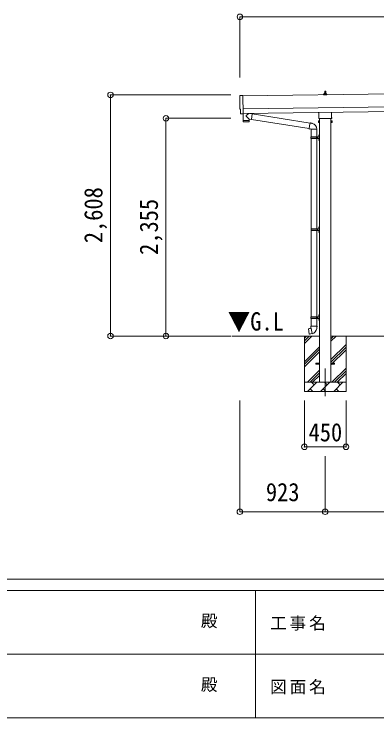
# Model space of a CAD drawing. Units: millimetres at full size, sheet at 1:60. Extents: x -16864 to 16864, y -11640 to 11640.
# Drawn here: x -3509 to 416, y -11640 to -4026 of the extents above; entities that cross this region are included whole.
import ezdxf
from ezdxf.enums import TextEntityAlignment as Align

# ---------------------------------------------------------------- set-up
doc = ezdxf.new("R2010")
doc.units = ezdxf.units.MM
doc.header["$LTSCALE"] = 60
doc.header["$PDMODE"] = 32
doc.header["$PDSIZE"] = 60
doc.linetypes.add('CHAIN1', pattern=[8, 5, -1, 1, -1])
for name, color, linetype, lineweight in [('0-1_Defpoints', 7, 'CHAIN1', 9), ('0-2_TEXT1', 4, 'Continuous', 9), ('0-3_SHAPE', 7, 'Continuous', 9), ('0-7_PARTS2', 7, 'Continuous', 9), ('0-8_TABLE1', 6, 'Continuous', 9), ('0-9_DIM1', 7, 'Continuous', 9), ('F-0', 7, 'Continuous', 9)]:
    doc.layers.add(name, color=color, linetype=linetype, lineweight=lineweight)
doc.styles.add('ＭＳ ゴシック', font='')
doc.styles.get('ＭＳ ゴシック').set_extended_font_data('MS Gothic')

msp = doc.modelspace()

# ---------------------------------------------------------------- linework, layer by layer
at = {"layer": '0-1_Defpoints'}
msp.add_line((-143.3, -7858.64), (-143.3, -8207.64), dxfattribs=at)
at = {"layer": '0-2_TEXT1'}
for p, q in [((4596.76, -4830.95), (-1033.7, -4911.38)), ((-149, -4884.38), (-148.27, -4860.86)), ((-147.27, -4859.88), (-138.72, -4859.88)), ((-137.72, -4860.86), (-137, -4884.38)), ((-161.25, -4899.88), (-161.25, -4892.17)), ((-124.75, -4899.88), (-161.25, -4899.88)), ((-160.86, -4891.38), (-125.13, -4891.38)), ((-160.48, -4891.2), (-153.76, -4889.57)), ((-153.38, -4889.38), (-132.61, -4889.38)), ((-153, -4888.6), (-153, -4884.38)), ((-152, -4884.38), (-134, -4884.38)), ((-133, -4888.6), (-133, -4884.38)), ((-125.51, -4891.2), (-132.23, -4889.57)), ((-124.75, -4899.88), (-124.75, -4892.17)), ((-1031.7, -5051.37), (4598.76, -4970.93)), ((-1030.99, -5101.36), (4599.48, -5020.93)), ((-211.6, -5143.87), (-211.6, -5089.66)), ((-75, -5087.71), (-75, -5143.87)), ((-1050.56, -5105.41), (-1057.49, -5105.15)), ((-213.3, -5152.64), (-213.3, -5147.14)), ((-75.37, -5156.14), (-211.24, -5156.14)), ((-205.8, -5156.14), (-205.8, -8008.64)), ((-80.8, -8008.64), (-80.8, -5156.14)), ((-73.3, -5147.14), (-73.3, -5152.64)), ((-217.3, -5182.14), (-216.54, -5180.83)), ((-217.3, -5182.14), (-217.3, -5199.14)), ((-217.3, -5199.14), (-216.54, -5200.46)), ((-210.3, -5185.73), (-216.54, -5185.73)), ((-210.3, -5195.55), (-216.54, -5195.55)), ((-210.3, -5200.46), (-216.54, -5200.46)), ((-207.8, -5199.84), (-210.3, -5199.84)), ((-78.8, -5199.84), (-76.3, -5199.84)), ((-76.3, -5185.73), (-70.06, -5185.73)), ((-76.3, -5195.55), (-70.06, -5195.55)), ((-76.3, -5200.46), (-70.06, -5200.46)), ((-69.3, -5182.14), (-70.06, -5180.83)), ((-69.3, -5199.14), (-70.06, -5200.46)), ((-69.3, -5182.14), (-69.3, -5199.14)), ((-243.3, -7804.14), (-205.8, -7804.14)), ((-243.3, -7813.14), (-243.3, -7804.14)), ((-243.3, -7804.14), (-205.8, -7804.14)), ((-243.3, -7813.14), (-243.3, -7804.14)), ((-243.3, -7813.14), (-205.8, -7813.14)), ((-243.3, -7813.14), (-205.8, -7813.14)), ((-80.8, -7804.14), (-43.3, -7804.14)), ((-80.8, -7804.14), (-43.3, -7804.14)), ((-80.8, -7813.14), (-43.3, -7813.14)), ((-80.8, -7813.14), (-43.3, -7813.14)), ((-43.3, -7813.14), (-43.3, -7804.14)), ((-43.3, -7813.14), (-43.3, -7804.14))]:
    msp.add_line(p, q, dxfattribs=at)
for points in [[(-1065.32, -4908.4), (-1033.77, -4906.29), (-1030.95, -5104.13)], [(-1060.37, -5102.2), (-1061.04, -5055.17), (-1061.64, -5055.18)], [(-1049.82, -5105.13), (-1049.17, -5104.49), (-1030.93, -5105.13)], [(-210.3, -5200.46), (-210.3, -5180.83), (-216.54, -5180.83)], [(-210.3, -5199.84), (-210.3, -5181.44), (-207.8, -5181.44)], [(-76.3, -5199.84), (-76.3, -5181.44), (-78.8, -5181.44)], [(-76.3, -5200.46), (-76.3, -5180.83), (-70.06, -5180.83)]]:
    msp.add_lwpolyline(points, dxfattribs=at)
for points in [[(-207.8, -5201.14), (-207.8, -5180.14), (-205.8, -5180.14), (-205.8, -5201.14)], [(-78.8, -5201.14), (-78.8, -5180.14), (-80.8, -5180.14), (-80.8, -5201.14)]]:
    msp.add_lwpolyline(points, close=True, dxfattribs=at)
for centre, radius, start, end in [((-147.27, -4860.88), 1, 90, 178.60509), ((-138.72, -4860.88), 1, 1.39491, 90), ((-160.25, -4892.17), 1, 103.62699, 180), ((-154, -4888.6), 1, 283.62699, 0), ((-148.91, -4885.02), 4.13, 90, 171.17633), ((-152, -4885.38), 1, 90, 180), ((-139.66, -4884.38), 4.83, 133.60282, 180), ((-146.33, -4884.38), 4.83, 0, 46.39718), ((-137.08, -4885.02), 4.13, 8.82367, 90), ((-134, -4885.38), 1, 0, 90), ((-132, -4888.6), 1, 180, 256.37301), ((-125.75, -4892.17), 1, 0, 76.37301), ((-209.3, -5147.14), 4, 125.09963, 180), ((-209.3, -5152.64), 4, 180, 194.47751), ((-209.3, -5152.64), 4, 194.47751, 241.04498), ((-77.3, -5152.64), 4, 298.95502, 345.52249), ((-77.3, -5147.14), 4, 0, 54.90037), ((-77.3, -5152.64), 4, 345.52249, 0), ((-212.96, -5183.28), 4.34, 145.61575, 214.38425), ((-212.96, -5198), 4.34, 145.61575, 214.38425), ((-201.06, -5190.64), 16.24, 162.41205, 197.58795), ((-73.65, -5183.28), 4.34, 325.61575, 34.38425), ((-85.54, -5190.64), 16.24, 342.41205, 17.58795), ((-73.65, -5198), 4.34, 325.61575, 34.38425)]:
    msp.add_arc(centre, radius, start, end, dxfattribs=at)
for centre, major_axis, ratio, start_param, end_param in [((-1065.12, -4911.39), (-3, -0.04), 0.99863, 4.7647489, 6.2979817), ((-5829.49, -5049.89), (4762.89, 68.04), 0.99863, 6.2686928, 6.2979817), ((-1061.7, -5050.78), (-4.41, -0.06), 0.99863, 6.2686928, 7.8539816), ((-1057.37, -5102.15), (-2.15, -2.1), 0.9974, 5.5252311, 7.0411395), ((-1050.52, -5104.41), (-0.717, -0.7), 0.9974, 0.7579542, 1.5707963)]:
    msp.add_ellipse(centre, major_axis=major_axis, ratio=ratio, start_param=start_param, end_param=end_param, dxfattribs=at)
at = {"layer": '0-3_SHAPE'}
for p, q in [((-205.8, -7508.64), (-1154.75, -7508.64)), ((-368.3, -7508.64), (-368.3, -8108.64)), ((-368.3, -7532.12), (-344.82, -7508.64)), ((-368.3, -7560.41), (-316.54, -7508.64)), ((-368.3, -7588.69), (-288.25, -7508.64)), ((1694.2, -7508.64), (-80.8, -7508.64)), ((-80.8, -7537.47), (-51.98, -7508.64)), ((-80.8, -7565.75), (-23.69, -7508.64)), ((81.7, -7508.64), (81.7, -8108.64)), ((-80.8, -7763.74), (81.7, -7601.24)), ((-368.3, -7786.68), (-205.8, -7624.18)), ((-368.3, -7814.97), (-205.8, -7652.47)), ((-368.3, -7843.25), (-205.8, -7680.75)), ((-80.8, -7792.02), (81.7, -7629.52)), ((-80.8, -7820.31), (81.7, -7657.81)), ((-335.7, -8008.64), (-205.8, -7878.74)), ((-307.42, -8008.64), (-205.8, -7907.02)), ((-71.15, -8008.64), (81.7, -7855.8)), ((-42.86, -8008.64), (81.7, -7884.08)), ((-14.58, -8008.64), (81.7, -7912.37)), ((-279.14, -8008.64), (-205.8, -7935.31)), ((-368.3, -8008.64), (81.7, -8008.64)), ((-334.73, -8108.64), (-234.73, -8008.64)), ((-263.28, -8037.2), (-291.83, -8008.64)), ((-193.3, -8108.64), (-93.3, -8008.64)), ((-121.86, -8037.2), (-150.41, -8008.64)), ((-51.88, -8108.64), (48.12, -8008.64)), ((19.56, -8037.2), (-8.99, -8008.64)), ((81.7, -8108.64), (-368.3, -8108.64)), ((-306.17, -8080.09), (-277.62, -8108.64)), ((-164.75, -8080.09), (-136.2, -8108.64)), ((-23.33, -8080.09), (5.22, -8108.64))]:
    msp.add_line(p, q, dxfattribs=at)
at = {"layer": '0-8_TABLE1'}
for p, q in [((-1066.3, -4056), (-1066.3, -4710.33)), ((10282.7, -4056), (-1066.3, -4056)), ((-2466.3, -4900.35), (-1165.61, -4900.35)), ((-2466.3, -4900.35), (-2466.3, -7508.64)), ((-1866.3, -5153.64), (-1165.61, -5153.64)), ((-1866.3, -5153.64), (-1866.3, -7508.64)), ((-2466.3, -7508.64), (-1165.61, -7508.64)), ((-1066.61, -9409.64), (-1066.61, -8207.64)), ((-368.3, -8707.64), (-368.3, -8207.64)), ((81.7, -8707.64), (81.7, -8207.64)), ((-368.3, -8707.64), (81.7, -8707.64)), ((-143.3, -9409.64), (-143.3, -8809.64)), ((-143.3, -9409.64), (-1066.61, -9409.64)), ((1756.7, -9409.64), (-143.3, -9409.64))]:
    msp.add_line(p, q, dxfattribs=at)
for p in [(-1066.3, -4056), (-2466.3, -4900.35), (-1866.3, -5153.64), (-2466.3, -7508.64), (-1866.3, -7508.64), (-368.3, -8707.64), (81.7, -8707.64), (-1066.61, -9409.64), (-143.3, -9409.64)]:
    msp.add_point(p, dxfattribs=at)
at = {"layer": '0-9_DIM1'}
for p, q in [((-969.54, -5100.48), (-997.19, -5123)), ((-931.92, -5104.49), (-957.76, -5100.32)), ((-1030.95, -5104.13), (-1030.93, -5105.13)), ((-1030.3, -5177.36), (-1029.89, -5190.41)), ((-1025.82, -5176.3), (-1025.78, -5177.3)), ((-966.49, -5163.43), (-997.36, -5130.33)), ((-970.82, -5175.51), (-970.83, -5176.51)), ((-966.49, -5163.43), (-942.08, -5167.38)), ((-966.49, -5163.43), (-966.32, -5175.45)), ((-931.92, -5104.49), (-942.08, -5167.38)), ((-941.79, -5165.56), (-317.29, -5264.99)), ((-932.22, -5106.33), (-306.87, -5205.89)), ((-969.31, -5192.49), (-1026.84, -5193.31)), ((-317.61, -5266.81), (-312.08, -5235.44)), ((-306.55, -5204.07), (-312.08, -5235.44)), ((-306.55, -5204.07), (-305.4, -5202.09)), ((-305.4, -5202.09), (-301.84, -5202.72)), ((-301.84, -5202.72), (-301.43, -5205.07)), ((-286.91, -5207.89), (-285.23, -5209.52)), ((-285.23, -5209.52), (-283.11, -5209.97)), ((-317.61, -5266.81), (-317.21, -5269.06)), ((-317.61, -5266.81), (-312.46, -5267.62)), ((-317.21, -5269.06), (-313.65, -5269.69)), ((-313.65, -5269.69), (-312.46, -5267.62)), ((-312.46, -5267.62), (-297.85, -5269.93)), ((-297.85, -5269.93), (-295.65, -5268.95)), ((-235.35, -5269.35), (-296.53, -5269.35)), ((-295.8, -5269.35), (-295.8, -5354.56)), ((-235.8, -5269.35), (-235.8, -5354.56)), ((-298.8, -5356.56), (-248.47, -5356.56)), ((-298.8, -5370.56), (-248.47, -5370.56)), ((-297.8, -5354.56), (-211.8, -5354.56)), ((-297.8, -5354.56), (-297.8, -5356.56)), ((-297.8, -5372.56), (-297.8, -5370.56)), ((-297.8, -5372.56), (-211.8, -5372.56)), ((-295.8, -5372.56), (-295.8, -6349.64)), ((-238.8, -5354.56), (-238.8, -5359.06)), ((-238.8, -5359.06), (-236.8, -5359.06)), ((-238.8, -5372.56), (-238.8, -5368.06)), ((-238.8, -5368.06), (-236.8, -5368.06)), ((-236.8, -5359.06), (-236.8, -5363.56)), ((-236.8, -5368.06), (-236.8, -5363.56)), ((-235.8, -5372.56), (-235.8, -6349.64)), ((-230.8, -5354.56), (-230.8, -5363.56)), ((-230.8, -5359.06), (-227.8, -5359.06)), ((-230.8, -5372.56), (-230.8, -5363.56)), ((-230.8, -5368.06), (-227.8, -5368.06)), ((-227.8, -5359.06), (-227.8, -5363.56)), ((-227.8, -5368.06), (-227.8, -5363.56)), ((-212.11, -5337.41), (-210.06, -5338.41)), ((-212.11, -5385.41), (-210.06, -5386.41)), ((-210.84, -5335.41), (-210.2, -5335.41)), ((-210.84, -5335.41), (-210.84, -5343.71)), ((-210.84, -5343.71), (-210.2, -5343.71)), ((-210.84, -5383.41), (-210.2, -5383.41)), ((-210.84, -5383.41), (-210.84, -5391.71)), ((-210.84, -5391.71), (-210.2, -5391.71)), ((-210.2, -5335.41), (-210.2, -5343.71)), ((-210.2, -5335.41), (-209.8, -5335.81)), ((-210.2, -5343.71), (-209.8, -5343.31)), ((-210.2, -5383.41), (-210.2, -5391.71)), ((-210.2, -5383.41), (-209.8, -5383.81)), ((-210.2, -5391.71), (-209.8, -5391.31)), ((-210.06, -5338.41), (-209.45, -5339.56)), ((-210.06, -5386.41), (-209.45, -5387.56)), ((-209.8, -5331.56), (-206.8, -5330.06)), ((-209.8, -5331.56), (-209.8, -5363.56)), ((-209.8, -5335.81), (-209.8, -5343.31)), ((-209.8, -5395.56), (-209.8, -5363.56)), ((-209.8, -5383.81), (-209.8, -5391.31)), ((-209.8, -5395.56), (-206.8, -5397.06)), ((-206.8, -5330.06), (-206.8, -5363.56)), ((-206.8, -5330.06), (-205.8, -5330.06)), ((-206.8, -5397.06), (-206.8, -5363.56)), ((-206.8, -5397.06), (-205.8, -5397.06)), ((-205.8, -5330.06), (-205.8, -5363.56)), ((-205.8, -5397.06), (-205.8, -5363.56)), ((-296.3, -6351.64), (-245.97, -6351.64)), ((-296.3, -6365.64), (-245.97, -6365.64)), ((-295.8, -6367.63), (-295.8, -7299.64)), ((-295.3, -6349.64), (-295.3, -6351.64)), ((-295.3, -6349.64), (-211.8, -6349.64)), ((-295.3, -6367.64), (-295.3, -6365.64)), ((-295.3, -6367.64), (-211.8, -6367.64)), ((-236.3, -6349.64), (-236.3, -6354.14)), ((-236.3, -6354.14), (-234.3, -6354.14)), ((-236.3, -6367.64), (-236.3, -6363.14)), ((-236.3, -6363.14), (-234.3, -6363.14)), ((-235.8, -6367.63), (-235.8, -7299.64)), ((-234.3, -6354.14), (-234.3, -6358.64)), ((-234.3, -6363.14), (-234.3, -6358.64)), ((-228.3, -6349.64), (-228.3, -6358.64)), ((-228.3, -6354.14), (-225.3, -6354.14)), ((-228.3, -6367.64), (-228.3, -6358.64)), ((-228.3, -6363.14), (-225.3, -6363.14)), ((-225.3, -6354.14), (-225.3, -6358.64)), ((-225.3, -6363.14), (-225.3, -6358.64)), ((-212.11, -6332.49), (-210.06, -6333.49)), ((-212.11, -6380.49), (-210.06, -6381.49)), ((-210.84, -6330.49), (-210.2, -6330.49)), ((-210.84, -6330.49), (-210.84, -6338.79)), ((-210.84, -6338.79), (-210.2, -6338.79)), ((-210.84, -6378.49), (-210.2, -6378.49)), ((-210.84, -6378.49), (-210.84, -6386.79)), ((-210.84, -6386.79), (-210.2, -6386.79)), ((-210.2, -6330.49), (-210.2, -6338.79)), ((-210.2, -6330.49), (-209.8, -6330.89)), ((-210.2, -6338.79), (-209.8, -6338.39)), ((-210.2, -6378.49), (-210.2, -6386.79)), ((-210.2, -6378.49), (-209.8, -6378.89)), ((-210.2, -6386.79), (-209.8, -6386.39)), ((-210.06, -6333.49), (-209.45, -6334.64)), ((-210.06, -6381.49), (-209.45, -6382.64)), ((-209.8, -6326.64), (-206.8, -6325.14)), ((-209.8, -6326.64), (-209.8, -6358.64)), ((-209.8, -6330.89), (-209.8, -6338.39)), ((-209.8, -6390.64), (-209.8, -6358.64)), ((-209.8, -6378.89), (-209.8, -6386.39)), ((-209.8, -6390.64), (-206.8, -6392.14)), ((-206.8, -6325.14), (-206.8, -6358.64)), ((-206.8, -6325.14), (-205.8, -6325.14)), ((-206.8, -6392.14), (-206.8, -6358.64)), ((-206.8, -6392.14), (-205.8, -6392.14)), ((-205.8, -6325.14), (-205.8, -6358.64)), ((-205.8, -6392.14), (-205.8, -6358.64)), ((-298.8, -7301.64), (-248.47, -7301.64)), ((-297.8, -7299.64), (-211.8, -7299.64)), ((-297.8, -7299.64), (-297.8, -7301.64)), ((-238.8, -7299.64), (-238.8, -7304.14)), ((-238.8, -7304.14), (-236.8, -7304.14)), ((-236.8, -7304.14), (-236.8, -7308.64)), ((-236.8, -7313.14), (-236.8, -7308.64)), ((-230.8, -7299.64), (-230.8, -7308.64)), ((-230.8, -7304.14), (-227.8, -7304.14)), ((-230.8, -7317.64), (-230.8, -7308.64)), ((-227.8, -7304.14), (-227.8, -7308.64)), ((-227.8, -7313.14), (-227.8, -7308.64)), ((-212.11, -7282.49), (-210.06, -7283.49)), ((-210.84, -7280.49), (-210.2, -7280.49)), ((-210.84, -7280.49), (-210.84, -7288.79)), ((-210.84, -7288.79), (-210.2, -7288.79)), ((-210.2, -7280.49), (-210.2, -7288.79)), ((-210.2, -7280.49), (-209.8, -7280.89)), ((-210.2, -7288.79), (-209.8, -7288.39)), ((-210.06, -7283.49), (-209.45, -7284.64)), ((-209.8, -7276.64), (-206.8, -7275.14)), ((-209.8, -7276.64), (-209.8, -7308.64)), ((-209.8, -7280.89), (-209.8, -7288.39)), ((-209.8, -7340.64), (-209.8, -7308.64)), ((-206.8, -7275.14), (-206.8, -7308.64)), ((-206.8, -7275.14), (-205.8, -7275.14)), ((-206.8, -7342.14), (-206.8, -7308.64)), ((-205.8, -7275.14), (-205.8, -7308.64)), ((-205.8, -7342.14), (-205.8, -7308.64)), ((-298.8, -7315.64), (-248.47, -7315.64)), ((-297.8, -7317.64), (-297.8, -7315.64)), ((-297.8, -7317.64), (-211.8, -7317.64)), ((-295.8, -7317.64), (-295.8, -7402.57)), ((-238.8, -7317.64), (-238.8, -7313.14)), ((-238.8, -7313.14), (-236.8, -7313.14)), ((-235.8, -7317.64), (-235.8, -7402.57)), ((-230.8, -7313.14), (-227.8, -7313.14)), ((-212.11, -7330.49), (-210.06, -7331.49)), ((-210.84, -7328.49), (-210.2, -7328.49)), ((-210.84, -7328.49), (-210.84, -7336.79)), ((-210.84, -7336.79), (-210.2, -7336.79)), ((-210.2, -7328.49), (-210.2, -7336.79)), ((-210.2, -7328.49), (-209.8, -7328.89)), ((-210.2, -7336.79), (-209.8, -7336.39)), ((-210.06, -7331.49), (-209.45, -7332.64)), ((-209.8, -7328.89), (-209.8, -7336.39)), ((-209.8, -7340.64), (-206.8, -7342.14)), ((-206.8, -7342.14), (-205.8, -7342.14)), ((-324.26, -7431.02), (-325.07, -7432.19)), ((-325.07, -7432.19), (-315.45, -7486.75)), ((-296.4, -7425.77), (-324.26, -7431.02)), ((-311.52, -7428.42), (-311.73, -7428.66)), ((-297.65, -7402.57), (-299.8, -7403.35)), ((-299.8, -7403.35), (-299.8, -7406.97)), ((-299.8, -7406.97), (-297.56, -7407.78)), ((-297.65, -7402.57), (-265.8, -7402.57)), ((-297.65, -7402.57), (-297.56, -7407.78)), ((-297.56, -7407.78), (-297.3, -7422.57)), ((-297.3, -7422.57), (-295.95, -7424.57)), ((-286.04, -7483.07), (-296.17, -7425.59)), ((-296.15, -7424.77), (-296.15, -7425.48)), ((-295.95, -7424.57), (-295.99, -7424.57)), ((-233.95, -7402.57), (-265.8, -7402.57)), ((-235.61, -7424.51), (-235.69, -7426.67)), ((-234.3, -7422.57), (-235.61, -7424.51)), ((-231.8, -7406.97), (-234.04, -7407.78)), ((-233.95, -7402.57), (-231.8, -7403.35)), ((-231.8, -7403.35), (-231.8, -7406.97)), ((-301.43, -7485.66), (-301.71, -7485.5)), ((-285.74, -7483.83), (-285.98, -7483.17))]:
    msp.add_line(p, q, dxfattribs=at)
for points in [[(-1031.33, -5105.12), (-1030.32, -5176.36), (-966.32, -5175.45)], [(-966.35, -5189.5), (-966.31, -5176.45), (-1030.3, -5177.36)], [(-306.55, -5204.07), (-301.43, -5205.07), (-286.91, -5207.89)], [(-212.11, -5341.71), (-210.06, -5340.71), (-209.45, -5339.56)], [(-212.11, -5389.71), (-210.06, -5388.71), (-209.45, -5387.56)], [(-212.11, -6336.79), (-210.06, -6335.79), (-209.45, -6334.64)], [(-212.11, -6384.79), (-210.06, -6383.79), (-209.45, -6382.64)], [(-212.11, -7286.79), (-210.06, -7285.79), (-209.45, -7284.64)], [(-212.11, -7334.79), (-210.06, -7333.79), (-209.45, -7332.64)], [(-309.28, -7428.2), (-309.56, -7428.05), (-311.52, -7428.42)], [(-233.95, -7402.57), (-234.04, -7407.78), (-234.3, -7422.57)], [(-286.31, -7482.97), (-314.29, -7487.57), (-315.45, -7486.75)], [(-299.24, -7485.1), (-299.45, -7485.34), (-301.43, -7485.66)]]:
    msp.add_lwpolyline(points, dxfattribs=at)
for centre, radius, start, end in [((-993.88, -5126.74), 5, 131.47396, 225.79244), ((-1026.89, -5190.31), 3, 181.81845, 270.86677), ((-969.35, -5189.49), 3, 270.81845, 359.81845), ((-295.65, -5268.95), 60.3, 359.62495, 78), ((-250.05, -5363.56), 49.25, 171.82876, 180.00002), ((-250.05, -5363.56), 49.25, 180.00002, 188.17127), ((-248.47, -5354.56), 2, 270, 359.99998), ((-248.47, -5372.56), 2, 0.00005, 90.00004), ((-206.51, -5339.56), 6, 136.21765, 223.78235), ((-206.51, -5387.56), 6, 136.21765, 223.78235), ((-211.8, -5352.56), 2, 270, 359.99998), ((-211.8, -5374.56), 2, 0.00005, 90.00004), ((-247.55, -6358.64), 49.25, 171.82876, 180.00002), ((-247.55, -6358.64), 49.25, 180.00002, 188.17127), ((-245.97, -6349.64), 2, 270, 359.99998), ((-245.97, -6367.64), 2, 0.00005, 90.00004), ((-206.51, -6334.64), 6, 136.21765, 223.78235), ((-206.51, -6382.64), 6, 136.21765, 223.78235), ((-211.8, -6347.64), 2, 270, 359.99998), ((-211.8, -6369.64), 2, 0.00005, 90.00004), ((-250.05, -7308.64), 49.25, 171.82876, 180.00002), ((-250.05, -7308.64), 49.25, 180.00002, 188.17127), ((-248.47, -7299.64), 2, 270, 359.99998), ((-206.51, -7284.64), 6, 136.21765, 223.78235), ((-211.8, -7297.64), 2, 270, 359.99998), ((-248.47, -7317.64), 2, 0.00005, 90.00004), ((-206.51, -7332.64), 6, 136.21765, 223.78235), ((-211.8, -7319.64), 2, 0.00005, 90.00004), ((-296.45, -7425.48), 0.3, 280.66842, 0), ((-295.95, -7424.77), 0.2, 100, 180), ((-295.95, -7424.57), 60.3, 279.96938, 358), ((-286.26, -7483.27), 0.3, 20, 99.33158), ((-285.55, -7483.76), 0.2, 200, 279.96938)]:
    msp.add_arc(centre, radius, start, end, dxfattribs=at)
at = {"layer": 'F-0', "color": 5, "lineweight": 5}
for p, q in [((-16864.12, -10140), (16015.88, -10140)), ((-16864.12, -10260), (10682.37, -10260)), ((-897.63, -10260), (-897.63, -11640)), ((-6897.63, -10950), (5402.37, -10950)), ((-16864.12, -11640), (16015.88, -11640))]:
    msp.add_line(p, q, dxfattribs=at)

# ---------------------------------------------------------------- texts
at = {"layer": '0-7_PARTS2', "style": 'ＭＳ ゴシック', "width": 0.9}
msp.add_text('▼G.L', height=197.9, dxfattribs=at).set_placement((-1197.47, -7508.92), align=Align.BOTTOM_LEFT)
at = {"layer": '0-8_TABLE1', "color": 7, "style": 'ＭＳ ゴシック', "width": 0.9}
for s, p in [('2,608', (-2493.8, -6504.5)), ('2,355', (-1893.8, -6631.14))]:
    msp.add_text(s, height=197.9, rotation=90, dxfattribs=at).set_placement(p, align=Align.BOTTOM_LEFT)
for s, p in [('450', (-323.3, -8707.64)), ('923', (-784.96, -9354.64))]:
    msp.add_text(s, height=197.9, dxfattribs=at).set_placement(p, align=Align.BOTTOM_LEFT)
at = {"layer": 'F-0', "style": 'ＭＳ ゴシック'}
for p in [(-1489.06, -10695), (-1489.06, -11385)]:
    msp.add_text('殿', height=132, dxfattribs=at).set_placement(p, align=Align.BOTTOM_LEFT)
at = {"layer": 'F-0', "char_height": 132, "attachment_point": 7, "style": 'ＭＳ ゴシック'}
for s, insert in [('\\T1.17;工事名', (-739.42, -10695)), ('\\T1.17;図面名', (-739.42, -11385))]:
    msp.add_mtext(s, dxfattribs=dict(at, insert=insert))

doc.saveas('drawing.dxf')
